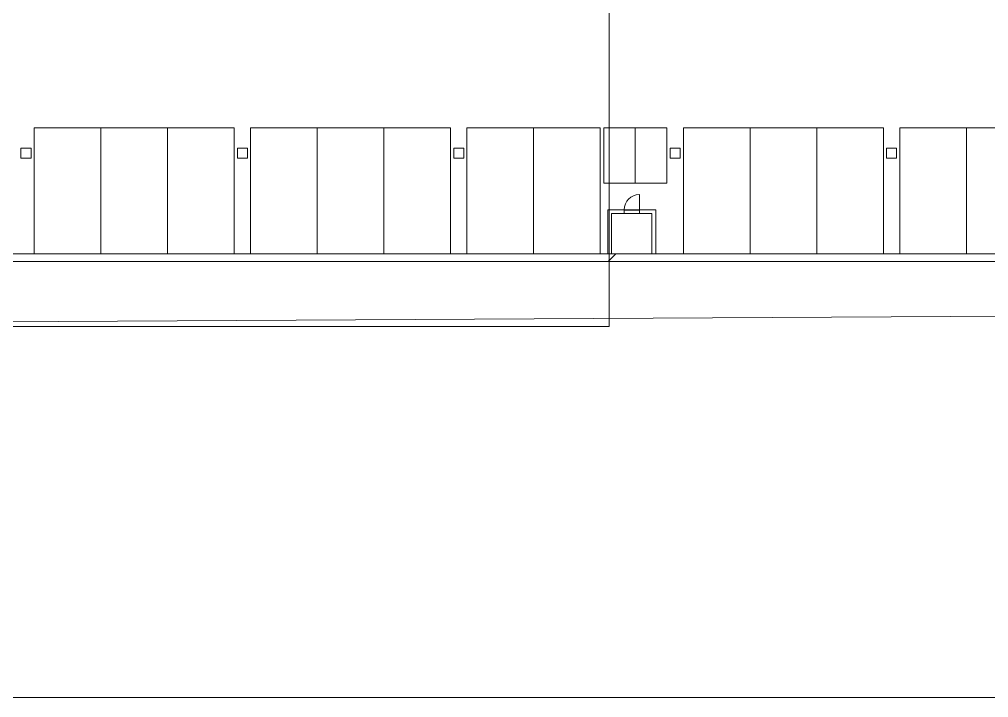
# Model space of a CAD drawing. Extents: x -882 to 937, y -179 to 966.
# Drawn here: x 441.94 to 472.76, y 11.86 to 33.42 of the extents above; entities that cross this region are included whole.
import ezdxf
from ezdxf.lldxf.tags import DXFTag

# ---------------------------------------------------------------- set-up
doc = ezdxf.new("R2010")
doc.units = 0
doc.layers.get('0').update_dxf_attribs({"lineweight": 13})
doc.layers.add('G-____-TTLB-OTLN', color=7, linetype='Continuous', lineweight=13)
doc.layers.add('G-XREF-____-OTLN', color=7, linetype='Continuous', lineweight=13)
tags = doc.linetypes.add('IMPORT-_Verdeckte Linien_', pattern=[0.003, 0.002, -0.001]).pattern_tags.tags
tags[6:7] = [DXFTag(74, 4), DXFTag(75, 0), DXFTag(340, '0'), DXFTag(46, 1.0), DXFTag(50, 0.0), DXFTag(44, 0.0), DXFTag(45, 0.0)]
tags[4:5] = [DXFTag(74, 4), DXFTag(75, 0), DXFTag(340, '0'), DXFTag(46, 1.0), DXFTag(50, 0.0), DXFTag(44, 0.0), DXFTag(45, 0.0)]

# ---------------------------------------------------------------- blocks, each defined once
blk = doc.blocks.new('Blockreferenz-A0UJ2GJOXE')
at = {"layer": 'G-XREF-____-OTLN', "color": 9, "linetype": 'ByBlock', "lineweight": -2, "ltscale": 0.13, "true_color": 0xc0c0c0}
for p, q in [((444.532, 29.967), (442.412, 29.967)), ((442.412, 29.967), (442.412, 25.968)), ((442.412, 29.967), (442.412, 29.967)), ((446.652, 29.967), (444.532, 29.967)), ((444.532, 29.967), (444.532, 25.968)), ((444.532, 29.967), (444.532, 29.967)), ((444.532, 25.968), (444.532, 29.967)), ((444.532, 29.967), (444.532, 29.967)), ((448.772, 29.967), (446.652, 29.967)), ((446.652, 29.967), (446.652, 25.968)), ((446.652, 29.967), (446.652, 29.967)), ((446.652, 25.968), (446.652, 29.967)), ((446.652, 29.967), (446.652, 29.967)), ((448.772, 25.968), (448.772, 29.967)), ((448.772, 29.967), (448.772, 29.967)), ((451.412, 29.967), (449.292, 29.967)), ((449.292, 29.967), (449.292, 25.968)), ((449.292, 29.967), (449.292, 29.967)), ((453.532, 29.967), (451.412, 29.967)), ((451.412, 29.967), (451.412, 25.968)), ((451.412, 29.967), (451.412, 29.967)), ((451.412, 25.968), (451.412, 29.967)), ((451.412, 29.967), (451.412, 29.967)), ((455.652, 29.967), (453.532, 29.967)), ((453.532, 29.967), (453.532, 25.968)), ((453.532, 29.967), (453.532, 29.967)), ((453.532, 25.968), (453.532, 29.967)), ((453.532, 29.967), (453.532, 29.967)), ((455.652, 25.968), (455.652, 29.967)), ((455.652, 29.967), (455.652, 29.967)), ((458.292, 29.967), (456.172, 29.967)), ((456.172, 29.967), (456.172, 25.968)), ((456.172, 29.967), (456.172, 29.967)), ((460.412, 29.967), (458.292, 29.967)), ((458.292, 29.967), (458.292, 25.968)), ((458.292, 29.967), (458.292, 29.967)), ((458.292, 25.968), (458.292, 29.967)), ((458.292, 29.967), (458.292, 29.967)), ((460.412, 25.968), (460.412, 29.967)), ((460.412, 29.967), (460.412, 29.967)), ((461.522, 29.968), (460.522, 29.968)), ((460.522, 29.968), (460.522, 28.208)), ((460.522, 29.968), (460.522, 29.968)), ((461.522, 28.208), (461.522, 29.968)), ((461.522, 29.968), (461.522, 29.968)), ((462.522, 29.968), (461.522, 29.968)), ((461.522, 29.968), (461.522, 28.208)), ((461.522, 29.968), (461.522, 29.968)), ((462.522, 28.208), (462.522, 29.968)), ((462.522, 29.968), (462.522, 29.968)), ((465.172, 29.967), (463.052, 29.967)), ((463.052, 29.967), (463.052, 25.968)), ((463.052, 29.967), (463.052, 29.967)), ((467.292, 29.967), (465.172, 29.967)), ((465.172, 29.967), (465.172, 25.968)), ((465.172, 29.967), (465.172, 29.967)), ((465.172, 25.968), (465.172, 29.967)), ((465.172, 29.967), (465.172, 29.967)), ((469.412, 29.967), (467.292, 29.967)), ((467.292, 29.967), (467.292, 25.968)), ((467.292, 29.967), (467.292, 29.967)), ((467.292, 25.968), (467.292, 29.967)), ((467.292, 29.967), (467.292, 29.967)), ((469.412, 25.968), (469.412, 29.967)), ((469.412, 29.967), (469.412, 29.967)), ((472.052, 29.967), (469.932, 29.967)), ((469.932, 29.967), (469.932, 25.968)), ((469.932, 29.967), (469.932, 29.967)), ((474.172, 29.967), (472.052, 29.967)), ((472.052, 29.967), (472.052, 25.968)), ((472.052, 29.967), (472.052, 29.967)), ((472.052, 25.968), (472.052, 29.967)), ((472.052, 29.967), (472.052, 29.967)), ((460.522, 28.208), (461.522, 28.208)), ((461.522, 28.208), (462.522, 28.208))]:
    blk.add_line(p, q, dxfattribs=at)
at = {"layer": 'G-XREF-____-OTLN', "color": 0, "linetype": 'ByBlock', "lineweight": -2, "ltscale": 0.13}
for p, q in [((442.312, 29.328), (441.992, 29.328)), ((441.992, 29.328), (441.992, 29.008)), ((442.312, 29.008), (442.312, 29.328)), ((449.192, 29.328), (448.872, 29.328)), ((448.872, 29.328), (448.872, 29.008)), ((449.192, 29.008), (449.192, 29.328)), ((456.072, 29.328), (455.752, 29.328)), ((455.752, 29.328), (455.752, 29.008)), ((456.072, 29.008), (456.072, 29.328)), ((462.952, 29.328), (462.632, 29.328)), ((462.632, 29.328), (462.632, 29.008)), ((462.952, 29.008), (462.952, 29.328)), ((469.832, 29.328), (469.512, 29.328)), ((469.512, 29.328), (469.512, 29.008)), ((469.832, 29.008), (469.832, 29.328)), ((441.992, 29.008), (442.312, 29.008)), ((448.872, 29.008), (449.192, 29.008)), ((455.752, 29.008), (456.072, 29.008)), ((462.632, 29.008), (462.952, 29.008)), ((469.512, 29.008), (469.832, 29.008)), ((462.172, 27.368), (460.652, 27.368)), ((460.652, 27.368), (460.652, 25.968)), ((460.772, 27.248), (462.052, 27.248)), ((460.772, 25.968), (460.772, 27.248)), ((461.154, 27.37), (461.67, 27.37)), ((462.052, 27.248), (462.052, 25.968)), ((462.172, 25.968), (462.172, 27.368)), ((460.652, 25.968), (413.062, 25.968)), ((460.652, 25.968), (460.772, 25.968)), ((460.664, 25.728), (460.904, 25.968)), ((462.052, 25.968), (460.772, 25.968)), ((462.052, 25.968), (462.172, 25.968)), ((495.212, 25.968), (462.172, 25.968)), ((412.844, 25.728), (495.452, 25.728))]:
    blk.add_line(p, q, dxfattribs=at)
at = {"layer": 'G-XREF-____-OTLN', "color": 0, "linetype": 'IMPORT-_Verdeckte Linien_', "lineweight": -2, "ltscale": 0.13}
for p, q in [((461.652, 27.368), (461.652, 27.848)), ((461.172, 27.368), (461.172, 27.248)), ((461.172, 27.368), (461.172, 27.35)), ((461.172, 27.35), (461.652, 27.35)), ((461.174, 27.35), (461.174, 27.37)), ((461.648, 27.364), (461.176, 27.364)), ((461.65, 27.35), (461.65, 27.37)), ((461.652, 27.368), (461.652, 27.248)), ((461.652, 27.35), (461.652, 27.368))]:
    blk.add_line(p, q, dxfattribs=at)
at = {"layer": 'G-XREF-____-OTLN', "color": 18, "linetype": 'ByBlock', "lineweight": -2, "ltscale": 0.13, "true_color": 0x4c0000}
blk.add_line((500.322, 24.141), (411.654, 23.643), dxfattribs=at)
at = {"layer": 'G-XREF-____-OTLN', "color": 0, "linetype": 'IMPORT-_Verdeckte Linien_', "lineweight": -2, "ltscale": 0.13}
blk.add_ellipse((461.652, 27.368), major_axis=(0, 0.48), ratio=1, start_param=0, end_param=1.570796, dxfattribs=at)

msp = doc.modelspace()

# ---------------------------------------------------------------- linework, layer by layer
at = {"color": 1, "ltscale": 0.13, "true_color": 0xff0000}
msp.add_lwpolyline([(410.152, 66.76), (460.689, 66.76), (460.689, 23.652), (410.152, 23.652), (410.152, 66.76)], dxfattribs=at)
at = {"layer": 'G-____-TTLB-OTLN', "ltscale": 0.13}
msp.add_line((600.081, 11.861), (405.082, 11.861), dxfattribs=at)

# ---------------------------------------------------------------- block references
at = {"ltscale": 0.13}
msp.add_blockref('Blockreferenz-A0UJ2GJOXE', (0, 0), dxfattribs=at)

doc.saveas('drawing.dxf')
